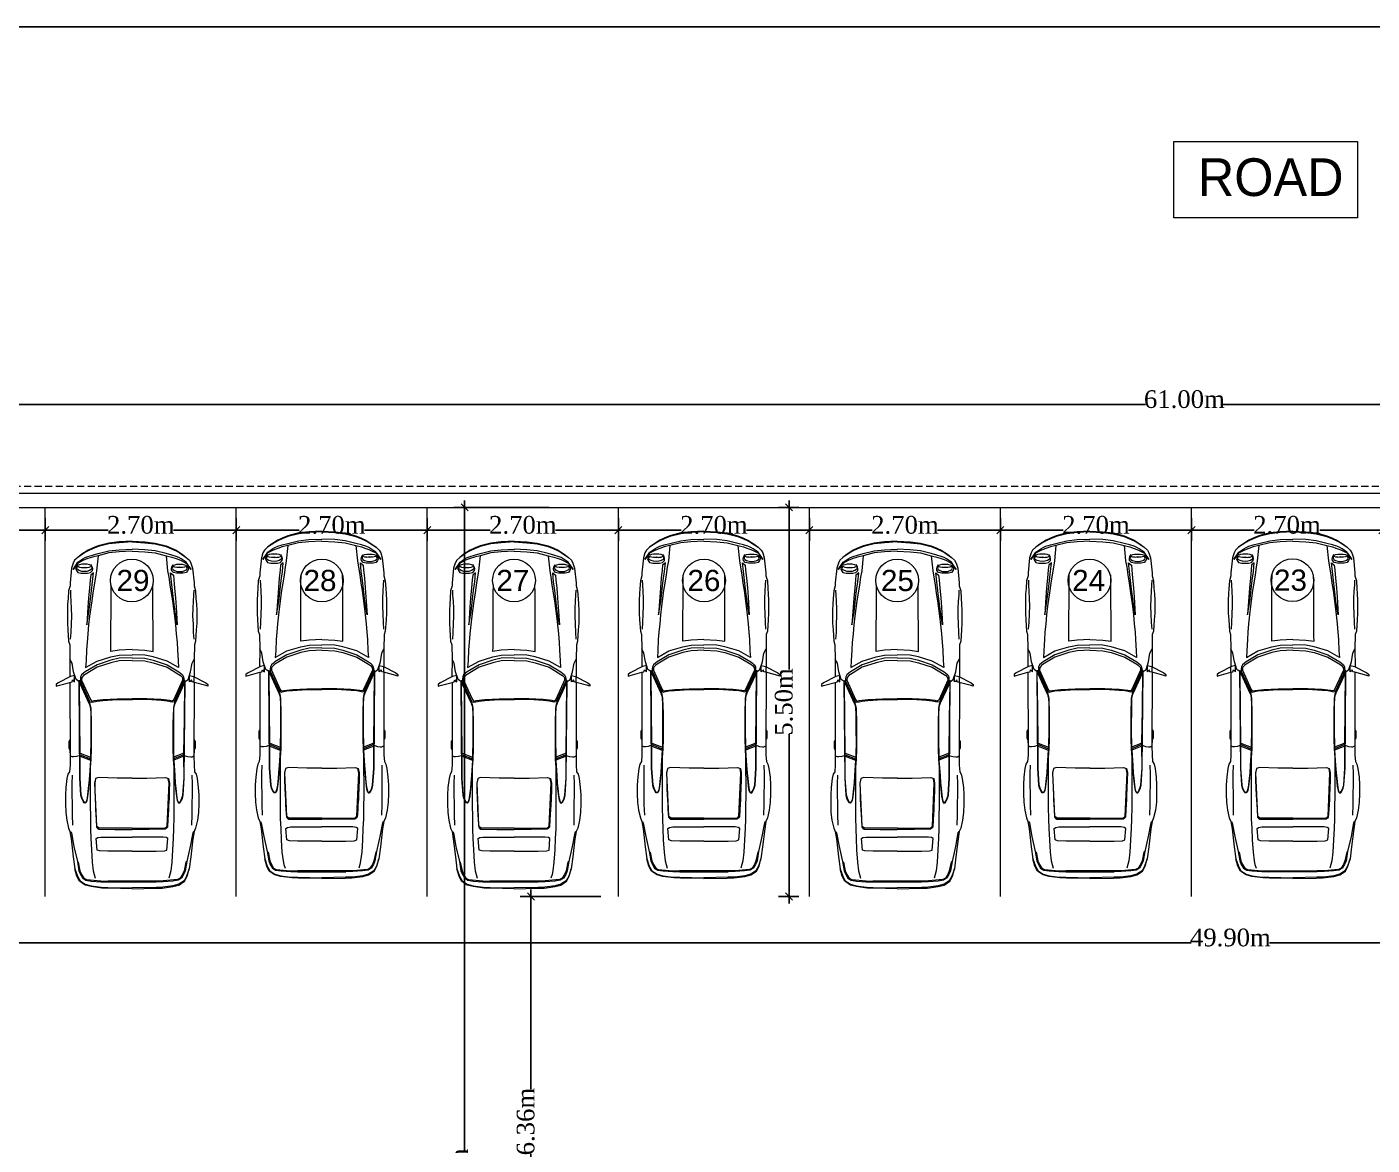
# Model space of a CAD drawing. Header units: millimetres. Extents: x -9083 to 924194, y -232449 to 321637.
# Drawn here: x 615728 to 634740, y 260947 to 276755 of the extents above; entities that cross this region are included whole.
import ezdxf

# ---------------------------------------------------------------- set-up
doc = ezdxf.new("R2010")
doc.units = ezdxf.units.MM
doc.header["$LTSCALE"] = 400
doc.header["$MEASUREMENT"] = 0
doc.header["$PDMODE"] = 3
doc.linetypes.add('( Hidden )', pattern=[0.375, 0.25, -0.125])
doc.linetypes.add('HIDDEN', pattern=[0.375, 0.25, -0.125])
doc.layers.get('0').update_dxf_attribs({"lineweight": 0, "true_color": 0xff1414})
doc.layers.get('Defpoints').update_dxf_attribs({"color": 8, "lineweight": 5})
doc.layers.add('-Wall', color=12, linetype='Continuous')
for name, color, linetype, lineweight in [('A-DOOR', 2, 'Continuous', 9), ('A-TEXT', 7, 'Continuous', 0), ('AR-Parapet', 2, 'Continuous', 18), ('AR-PlotLimit', 30, 'HIDDEN', 0), ('DIM-OUT', 3, 'Continuous', 5), ('P-Furniture', 8, 'Continuous', 5), ('P-visible0', 111, 'Continuous', 18)]:
    doc.layers.add(name, color=color, linetype=linetype, lineweight=lineweight)
doc.styles.add('FIRAS TEXT', font='arial.ttf')
doc.styles.add('ROMAN', font='times.ttf')
doc.styles.get("Standard").update_dxf_attribs({"font": 'GOTHIC.TTF', "height": 220})
doc.dimstyles.new('SITE DIM', dxfattribs={"dimscale": 0, "dimtxt": 250, "dimasz": 100, "dimexe": 150, "dimexo": 150, "dimgap": 0, "dimtad": 0, "dimlfac": 0.001, "dimzin": 0, "dimdsep": 46, "dimtxsty": 'ROMAN', "dimblk": 'OBLIQUE', "dimcen": 150, "dimdle": 100, "dimclrd": 1, "dimclre": 1, "dimclrt": 3, "dimadec": 0, "dimazin": 0, "dimtfac": 100, "dimtix": 1, "dimtofl": 0, "dimtmove": 0, "dimatfit": 0, "dimldrblk": 'OBLIQUE', "dimfxl": 150, "dimtvp": 0.285714, "dimtolj": 1, "dimtzin": 0, "dimarcsym": 0})

# ---------------------------------------------------------------- blocks, each defined once
blk = doc.blocks.new('_Oblique')
at = {"color": 0, "linetype": 'ByBlock', "lineweight": -2}
blk.add_line((-0.5, -0.5), (0.5, 0.5), dxfattribs=at)
blk = doc.blocks.new('*D208')
at = {"layer": 'Defpoints', "color": 0, "transparency": 16777216}
for p in [(662587, 271417), (601587, 270274), (662587, 270274)]:
    blk.add_point(p, dxfattribs=at)
at = {"layer": 'DIM-OUT', "color": 1, "lineweight": -2, "transparency": 16777216}
for p, q in [((601587, 270424), (601587, 271567)), ((662587, 270424), (662587, 271567)), ((601487, 271417), (631537, 271417)), ((662687, 271417), (632637, 271417))]:
    blk.add_line(p, q, dxfattribs=at)
at = {"layer": 'DIM-OUT', "color": 1, "lineweight": -2, "transparency": 16777216, "xscale": 100, "yscale": 100, "zscale": 100, "rotation": 180}
blk.add_blockref('_Oblique', (601587, 271417), dxfattribs=at)
at = {"layer": 'DIM-OUT', "color": 1, "lineweight": -2, "transparency": 16777216, "xscale": 100, "yscale": 100, "zscale": 100}
blk.add_blockref('_Oblique', (662587, 271417), dxfattribs=at)
at = {"layer": 'DIM-OUT', "color": 3, "transparency": 16777216, "insert": (632087, 271490), "char_height": 250, "attachment_point": 5, "style": 'ROMAN'}
blk.add_mtext('\\A1;61.00m', dxfattribs=at)
blk = doc.blocks.new('*D199')
at = {"layer": 'Defpoints', "color": 0, "transparency": 16777216}
for p in [(621914, 269961), (623258, 269961), (623256, 250696)]:
    blk.add_point(p, dxfattribs=at)
at = {"layer": 'DIM-OUT', "color": 1, "lineweight": -2, "transparency": 16777216}
for p, q in [((621914, 270061), (621914, 260865)), ((623108, 269961), (621764, 269961)), ((621914, 250596), (621914, 259792)), ((623106, 250696), (621764, 250696))]:
    blk.add_line(p, q, dxfattribs=at)
at = {"layer": 'DIM-OUT', "color": 1, "lineweight": -2, "transparency": 16777216, "xscale": 100, "yscale": 100, "zscale": 100}
for p, rotation in [((621914, 269961), 90), ((621914, 250696), 270)]:
    blk.add_blockref('_Oblique', p, dxfattribs=dict(at, rotation=rotation))
at = {"layer": 'DIM-OUT', "color": 3, "transparency": 16777216, "insert": (621841, 260328), "char_height": 250, "attachment_point": 5, "rotation": 90, "style": 'ROMAN'}
blk.add_mtext('\\A1;19.26m', dxfattribs=at)
blk = doc.blocks.new('CAR-10P')
at = {"layer": 'P-Furniture', "linetype": 'ByBlock'}
for p, q in [((-1.432, 1.572), (-1.363, 1.709)), ((-1.332, 1.709), (-1.367, 1.579)), ((-1.363, 1.709), (-1.344, 1.732)), ((-1.344, 1.732), (-1.324, 1.732)), ((-1.324, 1.732), (-1.332, 1.709)), ((-2.807, 1.413), (-2.753, 1.493)), ((-2.787, 1.447), (-2.753, 1.493)), ((-2.753, 1.493), (-2.721, 1.527)), ((-2.721, 1.527), (-2.69, 1.544)), ((-2.718, 1.436), (-2.687, 1.495)), ((-2.618, 1.545), (-2.699, 1.49)), ((-2.69, 1.544), (-2.635, 1.561)), ((-2.687, 1.495), (-2.618, 1.545)), ((-2.673, 1.504), (-2.65, 1.51)), ((-2.666, 1.489), (-2.658, 1.495)), ((-2.632, 1.503), (-2.658, 1.495)), ((-2.658, 1.495), (-2.652, 1.489)), ((-2.65, 1.51), (-2.627, 1.515)), ((-2.635, 1.561), (-2.47, 1.578)), ((-2.617, 1.497), (-2.632, 1.503)), ((-2.627, 1.515), (-2.608, 1.508)), ((-2.606, 1.477), (-2.617, 1.497)), ((-2.608, 1.508), (-2.585, 1.493)), ((-2.585, 1.493), (-2.579, 1.458)), ((-2.47, 1.578), (-2.436, 1.578)), ((-2.436, 1.578), (-2.382, 1.595)), ((-2.39, 1.574), (-2.333, 1.572)), ((-2.382, 1.595), (-2.296, 1.6)), ((-2.333, 1.572), (-2.268, 1.568)), ((-2.296, 1.6), (-2.236, 1.605)), ((-2.268, 1.568), (-2.185, 1.564)), ((-2.236, 1.605), (-2.168, 1.607)), ((-2.185, 1.564), (-2.102, 1.563)), ((-2.168, 1.607), (-2.102, 1.607)), ((-2.102, 1.607), (-2.022, 1.607)), ((-2.102, 1.563), (-2.015, 1.567)), ((-2.022, 1.607), (-1.948, 1.603)), ((-2.015, 1.567), (-1.92, 1.57)), ((-1.948, 1.603), (-1.823, 1.595)), ((-1.92, 1.57), (-1.845, 1.575)), ((-1.823, 1.595), (-1.785, 1.582)), ((-1.785, 1.582), (-1.626, 1.579)), ((-1.626, 1.579), (-1.428, 1.58)), ((-1.58, 1.555), (-1.626, 1.579)), ((-1.483, 1.54), (-1.58, 1.555)), ((-1.398, 1.511), (-1.483, 1.54)), ((-1.443, 1.527), (-1.432, 1.572)), ((-1.372, 1.527), (-1.443, 1.527)), ((-1.375, 1.48), (-1.398, 1.511)), ((-1.373, 1.555), (-1.395, 1.549)), ((-1.395, 1.549), (-1.378, 1.536)), ((-1.378, 1.536), (-1.372, 1.527)), ((-1.367, 1.579), (-1.373, 1.555)), ((-1.367, 1.579), (-0.551, 1.578)), ((-0.733, 1.579), (-0.728, 1.579)), ((-0.728, 1.579), (-0.713, 1.59)), ((-0.713, 1.59), (-0.639, 1.59)), ((-0.639, 1.59), (-0.616, 1.579)), ((-0.616, 1.579), (-0.585, 1.579)), ((-0.554, 1.478), (-0.545, 1.507)), ((-0.551, 1.578), (-0.45, 1.578)), ((-0.542, 1.556), (-0.551, 1.578)), ((-0.545, 1.507), (-0.542, 1.539)), ((-0.542, 1.539), (-0.542, 1.556)), ((-0.45, 1.578), (-0.377, 1.584)), ((-0.377, 1.584), (-0.348, 1.601)), ((-0.348, 1.601), (-0.302, 1.612)), ((-0.338, 1.555), (-0.243, 1.558)), ((-0.302, 1.612), (-0.203, 1.624)), ((-0.243, 1.558), (-0.127, 1.558)), ((-0.203, 1.624), (-0.12, 1.629)), ((-0.127, 1.558), (-0.015, 1.555)), ((-0.12, 1.629), (-0.02, 1.629)), ((-0.02, 1.629), (0.074, 1.626)), ((-0.015, 1.555), (0.1, 1.555)), ((0.074, 1.626), (0.16, 1.615)), ((0.1, 1.555), (0.216, 1.551)), ((0.16, 1.615), (0.248, 1.595)), ((0.248, 1.595), (0.288, 1.579)), ((0.288, 1.579), (0.368, 1.565)), ((0.288, 1.571), (0.302, 1.563)), ((0.302, 1.563), (0.452, 1.535)), ((0.368, 1.565), (0.567, 1.542)), ((0.452, 1.535), (0.619, 1.497)), ((0.567, 1.542), (0.701, 1.524)), ((0.619, 1.497), (0.722, 1.48)), ((0.619, 1.497), (0.627, 1.487)), ((0.701, 1.524), (0.781, 1.496)), ((0.783, 1.501), (0.701, 1.524)), ((0.781, 1.496), (0.835, 1.467)), ((0.838, 1.473), (0.783, 1.501)), ((-2.855, 1.33), (-2.834, 1.378)), ((-2.847, 1.33), (-2.825, 1.378)), ((-2.834, 1.378), (-2.787, 1.447)), ((-2.825, 1.378), (-2.807, 1.413)), ((-2.764, 1.379), (-2.779, 1.33)), ((-2.75, 1.41), (-2.764, 1.379)), ((-2.757, 1.33), (-2.741, 1.379)), ((-2.736, 1.436), (-2.75, 1.41)), ((-2.741, 1.379), (-2.73, 1.41)), ((-2.699, 1.49), (-2.736, 1.436)), ((-2.73, 1.41), (-2.718, 1.436)), ((-2.677, 1.418), (-2.676, 1.448)), ((-2.676, 1.389), (-2.677, 1.418)), ((-2.676, 1.448), (-2.672, 1.473)), ((-2.672, 1.364), (-2.676, 1.389)), ((-2.65, 1.333), (-2.673, 1.347)), ((-2.672, 1.473), (-2.666, 1.489)), ((-2.666, 1.348), (-2.672, 1.364)), ((-2.658, 1.343), (-2.666, 1.348)), ((-2.651, 1.349), (-2.658, 1.343)), ((-2.658, 1.343), (-2.64, 1.338)), ((-2.652, 1.489), (-2.646, 1.473)), ((-2.645, 1.366), (-2.651, 1.349)), ((-2.646, 1.473), (-2.642, 1.45)), ((-2.642, 1.448), (-2.646, 1.418)), ((-2.646, 1.418), (-2.641, 1.389)), ((-2.642, 1.389), (-2.645, 1.366)), ((-2.642, 1.45), (-2.64, 1.418)), ((-2.64, 1.418), (-2.642, 1.389)), ((-2.632, 1.337), (-2.617, 1.344)), ((-2.617, 1.344), (-2.606, 1.363)), ((-2.585, 1.35), (-2.608, 1.329)), ((-2.598, 1.448), (-2.606, 1.477)), ((-2.606, 1.363), (-2.598, 1.391)), ((-2.595, 1.42), (-2.598, 1.448)), ((-2.598, 1.391), (-2.595, 1.42)), ((-2.579, 1.384), (-2.585, 1.35)), ((-2.58, 1.318), (-2.555, 1.349)), ((-2.579, 1.458), (-2.578, 1.43)), ((-2.578, 1.413), (-2.579, 1.384)), ((-2.578, 1.43), (-2.578, 1.413)), ((-2.555, 1.349), (-2.504, 1.354)), ((-2.504, 1.354), (-2.411, 1.363)), ((-2.411, 1.363), (-2.305, 1.373)), ((-2.29, 1.352), (-2.385, 1.341)), ((-2.305, 1.373), (-2.2, 1.38)), ((-2.151, 1.368), (-2.29, 1.352)), ((-2.273, 1.338), (-2.102, 1.361)), ((-2.2, 1.38), (-2.005, 1.393)), ((-2.005, 1.393), (-2.151, 1.368)), ((-2.102, 1.361), (-2.005, 1.372)), ((-2.005, 1.372), (-1.905, 1.381)), ((-1.905, 1.381), (-1.811, 1.39)), ((-1.811, 1.39), (-1.729, 1.396)), ((-1.729, 1.396), (-1.605, 1.401)), ((-1.605, 1.401), (-1.533, 1.407)), ((-1.533, 1.407), (-1.604, 1.279)), ((-1.562, 1.279), (-1.483, 1.41)), ((-1.534, 1.279), (-1.456, 1.41)), ((-1.483, 1.41), (-1.47, 1.428)), ((-1.47, 1.428), (-1.449, 1.45)), ((-1.456, 1.41), (-1.443, 1.428)), ((-1.449, 1.45), (-1.428, 1.461)), ((-1.443, 1.428), (-1.42, 1.448)), ((-1.428, 1.461), (-1.405, 1.463)), ((-1.42, 1.448), (-1.391, 1.45)), ((-1.405, 1.463), (-1.381, 1.463)), ((-1.375, 1.478), (-1.391, 1.472)), ((-1.391, 1.472), (-1.369, 1.465)), ((-1.391, 1.45), (-1.177, 1.353)), ((-1.381, 1.463), (-1.166, 1.365)), ((-0.305, 1.47), (-1.375, 1.478)), ((-1.362, 1.475), (-1.371, 1.472)), ((-1.371, 1.472), (-1.348, 1.465)), ((-1.369, 1.465), (-1.156, 1.368)), ((-0.958, 1.471), (-1.362, 1.475)), ((-1.348, 1.465), (-1.136, 1.368)), ((-1.177, 1.353), (-1.165, 1.345)), ((-1.166, 1.365), (-1.153, 1.358)), ((-1.165, 1.345), (-1.16, 1.335)), ((-1.156, 1.368), (-1.142, 1.363)), ((-1.153, 1.358), (-1.147, 1.342)), ((-1.142, 1.363), (-1.126, 1.357)), ((-1.136, 1.368), (-1.121, 1.363)), ((-1.126, 1.357), (-1.077, 1.348)), ((-1.121, 1.363), (-1.106, 1.357)), ((-1.106, 1.357), (-1.085, 1.352)), ((-1.085, 1.352), (-1.011, 1.349)), ((-1.077, 1.348), (-0.913, 1.344)), ((-1.011, 1.349), (-0.913, 1.349)), ((-0.582, 1.467), (-0.958, 1.471)), ((-0.913, 1.349), (-0.809, 1.349)), ((-0.913, 1.344), (-0.733, 1.344)), ((-0.809, 1.349), (-0.733, 1.348)), ((-0.733, 1.348), (-0.536, 1.351)), ((-0.733, 1.344), (-0.626, 1.344)), ((-0.626, 1.344), (-0.517, 1.347)), ((-0.554, 1.467), (-0.582, 1.467)), ((-0.582, 1.467), (-0.536, 1.351)), ((-0.565, 1.467), (-0.519, 1.352)), ((-0.554, 1.467), (-0.554, 1.478)), ((-0.305, 1.467), (-0.554, 1.467)), ((-0.548, 1.467), (-0.503, 1.353)), ((-0.536, 1.351), (-0.502, 1.353)), ((-0.517, 1.347), (-0.422, 1.354)), ((-0.502, 1.353), (-0.334, 1.364)), ((-0.422, 1.354), (-0.334, 1.359)), ((-0.422, 1.354), (-0.014, 1.354)), ((-0.334, 1.364), (-0.251, 1.37)), ((-0.334, 1.359), (-0.252, 1.368)), ((-0.117, 1.457), (-0.305, 1.47)), ((-0.117, 1.454), (-0.305, 1.467)), ((-0.252, 1.368), (-0.188, 1.373)), ((-0.251, 1.37), (-0.195, 1.376)), ((-0.195, 1.376), (-0.116, 1.384)), ((-0.188, 1.373), (-0.106, 1.383)), ((-0.081, 1.449), (-0.117, 1.457)), ((-0.082, 1.444), (-0.117, 1.454)), ((-0.116, 1.384), (-0.065, 1.392)), ((-0.106, 1.383), (-0.057, 1.391)), ((-0.046, 1.426), (-0.082, 1.444)), ((-0.042, 1.429), (-0.081, 1.449)), ((-0.065, 1.392), (-0.041, 1.401)), ((-0.057, 1.391), (-0.037, 1.401)), ((-0.035, 1.418), (-0.046, 1.426)), ((-0.03, 1.421), (-0.042, 1.429)), ((-0.041, 1.401), (-0.035, 1.408)), ((-0.037, 1.401), (-0.029, 1.409)), ((-0.035, 1.408), (-0.035, 1.418)), ((-0.029, 1.409), (-0.03, 1.421)), ((-0.014, 1.354), (0.131, 1.353)), ((0.131, 1.353), (0.256, 1.351)), ((0.256, 1.351), (0.363, 1.347)), ((0.363, 1.347), (0.491, 1.341)), ((0.627, 1.487), (0.722, 1.468)), ((0.722, 1.48), (0.764, 1.462)), ((0.722, 1.468), (0.764, 1.45)), ((0.764, 1.462), (0.804, 1.438)), ((0.764, 1.45), (0.804, 1.425)), ((0.804, 1.438), (0.825, 1.403)), ((0.804, 1.425), (0.818, 1.396)), ((0.818, 1.396), (0.835, 1.237)), ((0.825, 1.403), (0.836, 1.342)), ((0.835, 1.467), (0.871, 1.41)), ((0.836, 1.342), (0.843, 1.236)), ((0.88, 1.41), (0.838, 1.473)), ((0.871, 1.41), (0.889, 1.345)), ((0.898, 1.345), (0.88, 1.41)), ((0.889, 1.345), (0.903, 1.233)), ((0.913, 1.224), (0.898, 1.345)), ((-2.912, 1.147), (-2.882, 1.267)), ((-2.904, 1.147), (-2.874, 1.267)), ((-2.882, 1.267), (-2.855, 1.33)), ((-2.874, 1.267), (-2.847, 1.33)), ((-2.795, 1.268), (-2.825, 1.148)), ((-2.802, 1.148), (-2.772, 1.268)), ((-2.779, 1.33), (-2.795, 1.268)), ((-2.772, 1.268), (-2.757, 1.33)), ((-2.772, 1.268), (-2.602, 1.285)), ((-2.627, 1.327), (-2.65, 1.333)), ((-2.64, 1.338), (-2.632, 1.337)), ((-2.608, 1.329), (-2.627, 1.327)), ((-2.602, 1.285), (-2.532, 1.297)), ((-2.483, 1.328), (-2.58, 1.318)), ((-2.532, 1.297), (-2.447, 1.31)), ((-2.385, 1.341), (-2.483, 1.328)), ((-2.447, 1.31), (-2.355, 1.324)), ((-2.355, 1.324), (-2.273, 1.338)), ((-1.604, 1.279), (-1.65, 1.125)), ((-1.614, 1.125), (-1.562, 1.279)), ((-1.585, 1.125), (-1.534, 1.279)), ((-1.176, 1.214), (-1.183, 1.056)), ((-1.166, 1.312), (-1.176, 1.214)), ((-1.167, 1.216), (-1.176, 1.056)), ((-1.16, 1.279), (-1.167, 1.216)), ((-1.16, 1.335), (-1.166, 1.312)), ((-1.153, 1.315), (-1.16, 1.279)), ((-1.147, 1.342), (-1.153, 1.315)), ((-0.311, 1.262), (-0.302, 1.294)), ((-0.306, 1.056), (-0.311, 1.262)), ((-0.302, 1.294), (-0.251, 1.305)), ((-0.248, 1.302), (-0.299, 1.291)), ((-0.251, 1.305), (-0.17, 1.303)), ((0.228, 1.28), (-0.248, 1.302)), ((-0.17, 1.303), (-0.081, 1.301)), ((-0.081, 1.301), (-0.002, 1.297)), ((-0.002, 1.297), (0.043, 1.295)), ((0.043, 1.295), (0.102, 1.292)), ((0.102, 1.292), (0.154, 1.289)), ((0.154, 1.289), (0.238, 1.283)), ((0.24, 1.27), (0.228, 1.28)), ((0.238, 1.283), (0.25, 1.273)), ((0.249, 1.255), (0.24, 1.27)), ((0.251, 1.079), (0.249, 1.255)), ((0.25, 1.273), (0.26, 1.258)), ((0.26, 1.258), (0.263, 1.082)), ((0.354, 1.271), (0.348, 1.236)), ((0.348, 1.236), (0.348, 1.082)), ((0.363, 1.289), (0.354, 1.271)), ((0.492, 1.278), (0.363, 1.289)), ((0.491, 1.341), (0.627, 1.333)), ((0.502, 1.25), (0.492, 1.278)), ((0.506, 1.159), (0.502, 1.25)), ((0.627, 1.333), (0.722, 1.321)), ((0.722, 1.321), (0.764, 1.311)), ((0.764, 1.311), (0.804, 1.299)), ((0.835, 1.237), (0.836, 1.16)), ((0.843, 1.236), (0.846, 1.159)), ((0.903, 1.233), (0.906, 1.158)), ((0.916, 1.15), (0.913, 1.224)), ((-2.925, 1.033), (-2.912, 1.147)), ((-2.916, 1.033), (-2.904, 1.147)), ((-2.825, 1.148), (-2.838, 1.034)), ((-2.815, 1.034), (-2.802, 1.148)), ((-2.355, 1.122), (-2.447, 1.121)), ((-1.763, 1.124), (-2.355, 1.122)), ((-1.711, 1.125), (-1.763, 1.124)), ((-1.725, 1.033), (-1.711, 1.125)), ((-1.65, 1.125), (-1.667, 1.033)), ((-1.634, 1.033), (-1.614, 1.125)), ((-1.605, 1.033), (-1.585, 1.125)), ((-1.183, 1.056), (-1.184, 0.891)), ((-1.176, 1.056), (-1.175, 0.891)), ((-0.305, 0.89), (-0.306, 1.056)), ((0.251, 0.89), (0.251, 1.079)), ((0.263, 1.082), (0.263, 0.891)), ((0.348, 1.082), (0.348, 0.891)), ((0.506, 0.891), (0.506, 1.159)), ((0.836, 0.622), (0.836, 1.16)), ((0.846, 1.159), (0.846, 0.623)), ((0.906, 1.158), (0.91, 0.891)), ((0.921, 0.891), (0.916, 1.15)), ((-2.932, 0.891), (-2.925, 1.033)), ((-2.924, 0.891), (-2.916, 1.033)), ((-2.838, 1.034), (-2.845, 0.891)), ((-2.822, 0.891), (-2.815, 1.034)), ((-1.731, 0.891), (-1.725, 1.033)), ((-1.667, 1.033), (-1.673, 0.891)), ((-1.639, 0.891), (-1.634, 1.033)), ((-1.611, 0.891), (-1.605, 1.033)), ((-2.932, 0.891), (-2.925, 0.748)), ((-2.932, 0.891), (-2.932, 0.891)), ((-2.925, 0.748), (-2.912, 0.634)), ((-2.924, 0.891), (-2.916, 0.748)), ((-2.916, 0.748), (-2.904, 0.634)), ((-2.838, 0.748), (-2.845, 0.891)), ((-2.825, 0.634), (-2.838, 0.748)), ((-2.822, 0.891), (-2.815, 0.748)), ((-2.815, 0.748), (-2.802, 0.634)), ((-1.731, 0.891), (-1.725, 0.748)), ((-1.725, 0.748), (-1.711, 0.657)), ((-1.667, 0.748), (-1.673, 0.891)), ((-1.65, 0.657), (-1.667, 0.748)), ((-1.639, 0.891), (-1.634, 0.748)), ((-1.634, 0.748), (-1.614, 0.657)), ((-1.611, 0.891), (-1.605, 0.748)), ((-1.605, 0.748), (-1.585, 0.657)), ((-1.183, 0.726), (-1.184, 0.891)), ((-1.176, 0.726), (-1.175, 0.891)), ((-0.305, 0.891), (-0.306, 0.725)), ((0.251, 0.891), (0.251, 0.703)), ((0.263, 0.7), (0.263, 0.891)), ((0.348, 0.7), (0.348, 0.891)), ((0.506, 0.891), (0.506, 0.623)), ((0.906, 0.623), (0.91, 0.891)), ((0.921, 0.89), (0.916, 0.632)), ((-2.912, 0.634), (-2.882, 0.514)), ((-2.904, 0.634), (-2.874, 0.514)), ((-2.795, 0.514), (-2.825, 0.634)), ((-2.802, 0.634), (-2.772, 0.514)), ((-2.355, 0.659), (-2.447, 0.66)), ((-1.763, 0.657), (-2.355, 0.659)), ((-1.711, 0.657), (-1.763, 0.657)), ((-1.604, 0.503), (-1.65, 0.657)), ((-1.614, 0.657), (-1.562, 0.503)), ((-1.585, 0.657), (-1.534, 0.503)), ((-1.176, 0.568), (-1.183, 0.726)), ((-1.167, 0.566), (-1.176, 0.726)), ((-0.306, 0.725), (-0.311, 0.52)), ((0.251, 0.703), (0.249, 0.527)), ((0.26, 0.524), (0.263, 0.7)), ((0.348, 0.546), (0.348, 0.7)), ((0.506, 0.623), (0.502, 0.532)), ((0.835, 0.545), (0.836, 0.622)), ((0.843, 0.546), (0.846, 0.623)), ((0.903, 0.549), (0.906, 0.623)), ((0.916, 0.632), (0.913, 0.558)), ((-2.882, 0.514), (-2.855, 0.452)), ((-2.874, 0.514), (-2.847, 0.452)), ((-2.855, 0.452), (-2.834, 0.403)), ((-2.847, 0.452), (-2.825, 0.403)), ((-2.779, 0.451), (-2.795, 0.514)), ((-2.764, 0.403), (-2.779, 0.451)), ((-2.772, 0.514), (-2.602, 0.496)), ((-2.772, 0.514), (-2.757, 0.451)), ((-2.757, 0.451), (-2.741, 0.403)), ((-2.65, 0.449), (-2.673, 0.435)), ((-2.627, 0.454), (-2.65, 0.449)), ((-2.608, 0.452), (-2.627, 0.454)), ((-2.585, 0.432), (-2.608, 0.452)), ((-2.602, 0.496), (-2.532, 0.484)), ((-2.58, 0.463), (-2.555, 0.432)), ((-2.483, 0.453), (-2.58, 0.463)), ((-2.532, 0.484), (-2.447, 0.471)), ((-2.385, 0.441), (-2.483, 0.453)), ((-2.447, 0.471), (-2.355, 0.458)), ((-2.355, 0.458), (-2.273, 0.444)), ((-1.533, 0.375), (-1.604, 0.503)), ((-1.562, 0.503), (-1.483, 0.372)), ((-1.534, 0.503), (-1.456, 0.372)), ((-1.166, 0.47), (-1.176, 0.568)), ((-1.16, 0.503), (-1.167, 0.566)), ((-1.16, 0.447), (-1.166, 0.47)), ((-1.153, 0.467), (-1.16, 0.503)), ((-1.147, 0.44), (-1.153, 0.467)), ((-0.311, 0.52), (-0.302, 0.487)), ((-0.302, 0.487), (-0.251, 0.477)), ((-0.248, 0.48), (-0.299, 0.49)), ((-0.251, 0.477), (-0.17, 0.478)), ((0.228, 0.502), (-0.248, 0.48)), ((-0.17, 0.478), (-0.081, 0.481)), ((-0.081, 0.481), (-0.002, 0.485)), ((-0.002, 0.485), (0.043, 0.486)), ((0.043, 0.486), (0.102, 0.49)), ((0.102, 0.49), (0.154, 0.493)), ((0.154, 0.493), (0.238, 0.498)), ((0.24, 0.511), (0.228, 0.502)), ((0.238, 0.498), (0.25, 0.509)), ((0.249, 0.527), (0.24, 0.511)), ((0.25, 0.509), (0.26, 0.524)), ((0.354, 0.511), (0.348, 0.546)), ((0.363, 0.493), (0.354, 0.511)), ((0.492, 0.504), (0.363, 0.493)), ((0.491, 0.441), (0.627, 0.449)), ((0.502, 0.532), (0.492, 0.504)), ((0.627, 0.449), (0.722, 0.461)), ((0.722, 0.461), (0.764, 0.47)), ((0.764, 0.47), (0.804, 0.482)), ((0.818, 0.386), (0.835, 0.545)), ((0.836, 0.439), (0.843, 0.546)), ((0.889, 0.437), (0.903, 0.549)), ((0.913, 0.558), (0.898, 0.437)), ((-2.834, 0.403), (-2.787, 0.335)), ((-2.825, 0.403), (-2.807, 0.369)), ((-2.807, 0.369), (-2.753, 0.289)), ((-2.787, 0.335), (-2.753, 0.289)), ((-2.75, 0.371), (-2.764, 0.403)), ((-2.736, 0.346), (-2.75, 0.371)), ((-2.741, 0.403), (-2.73, 0.371)), ((-2.699, 0.291), (-2.736, 0.346)), ((-2.73, 0.371), (-2.718, 0.346)), ((-2.718, 0.346), (-2.687, 0.286)), ((-2.676, 0.393), (-2.677, 0.363)), ((-2.677, 0.363), (-2.676, 0.334)), ((-2.672, 0.418), (-2.676, 0.393)), ((-2.676, 0.334), (-2.672, 0.309)), ((-2.666, 0.433), (-2.672, 0.418)), ((-2.672, 0.309), (-2.666, 0.292)), ((-2.658, 0.439), (-2.666, 0.433)), ((-2.658, 0.439), (-2.64, 0.443)), ((-2.651, 0.433), (-2.658, 0.439)), ((-2.652, 0.292), (-2.646, 0.309)), ((-2.645, 0.416), (-2.651, 0.433)), ((-2.646, 0.363), (-2.641, 0.392)), ((-2.642, 0.334), (-2.646, 0.363)), ((-2.646, 0.309), (-2.642, 0.331)), ((-2.642, 0.393), (-2.645, 0.416)), ((-2.64, 0.363), (-2.642, 0.393)), ((-2.642, 0.331), (-2.64, 0.363)), ((-2.64, 0.443), (-2.632, 0.445)), ((-2.632, 0.445), (-2.617, 0.437)), ((-2.617, 0.437), (-2.606, 0.419)), ((-2.606, 0.305), (-2.617, 0.285)), ((-2.606, 0.419), (-2.598, 0.39)), ((-2.598, 0.333), (-2.606, 0.305)), ((-2.598, 0.39), (-2.595, 0.362)), ((-2.595, 0.362), (-2.598, 0.333)), ((-2.579, 0.398), (-2.585, 0.432)), ((-2.585, 0.289), (-2.579, 0.323)), ((-2.578, 0.369), (-2.579, 0.398)), ((-2.579, 0.323), (-2.578, 0.352)), ((-2.578, 0.352), (-2.578, 0.369)), ((-2.555, 0.432), (-2.504, 0.428)), ((-2.504, 0.428), (-2.411, 0.419)), ((-2.411, 0.419), (-2.305, 0.409)), ((-2.29, 0.43), (-2.385, 0.441)), ((-2.305, 0.409), (-2.2, 0.402)), ((-2.151, 0.413), (-2.29, 0.43)), ((-2.273, 0.444), (-2.102, 0.421)), ((-2.2, 0.402), (-2.005, 0.389)), ((-2.005, 0.389), (-2.151, 0.413)), ((-2.102, 0.421), (-2.005, 0.41)), ((-2.005, 0.41), (-1.905, 0.4)), ((-1.905, 0.4), (-1.811, 0.392)), ((-1.811, 0.392), (-1.729, 0.386)), ((-1.729, 0.386), (-1.605, 0.381)), ((-1.605, 0.381), (-1.533, 0.375)), ((-1.483, 0.372), (-1.47, 0.353)), ((-1.47, 0.353), (-1.449, 0.332)), ((-1.456, 0.372), (-1.443, 0.353)), ((-1.449, 0.332), (-1.428, 0.32)), ((-1.443, 0.353), (-1.42, 0.333)), ((-1.428, 0.32), (-1.405, 0.318)), ((-1.42, 0.333), (-1.391, 0.331)), ((-1.405, 0.318), (-1.381, 0.319)), ((-1.375, 0.301), (-1.398, 0.27)), ((-1.391, 0.331), (-1.177, 0.428)), ((-1.391, 0.309), (-1.369, 0.317)), ((-1.375, 0.303), (-1.391, 0.309)), ((-1.381, 0.319), (-1.166, 0.417)), ((-0.305, 0.312), (-1.375, 0.303)), ((-1.371, 0.309), (-1.348, 0.317)), ((-1.362, 0.306), (-1.371, 0.309)), ((-1.369, 0.317), (-1.156, 0.414)), ((-0.958, 0.31), (-1.362, 0.306)), ((-1.348, 0.317), (-1.136, 0.414)), ((-1.177, 0.428), (-1.165, 0.436)), ((-1.166, 0.417), (-1.153, 0.423)), ((-1.165, 0.436), (-1.16, 0.447)), ((-1.156, 0.414), (-1.142, 0.419)), ((-1.153, 0.423), (-1.147, 0.44)), ((-1.142, 0.419), (-1.126, 0.425)), ((-1.136, 0.414), (-1.121, 0.419)), ((-1.126, 0.425), (-1.077, 0.433)), ((-1.121, 0.419), (-1.106, 0.425)), ((-1.106, 0.425), (-1.085, 0.43)), ((-1.085, 0.43), (-1.011, 0.432)), ((-1.077, 0.433), (-0.913, 0.437)), ((-1.011, 0.432), (-0.913, 0.432)), ((-0.582, 0.315), (-0.958, 0.31)), ((-0.913, 0.437), (-0.733, 0.437)), ((-0.913, 0.432), (-0.809, 0.433)), ((-0.809, 0.433), (-0.733, 0.433)), ((-0.733, 0.437), (-0.626, 0.437)), ((-0.733, 0.433), (-0.536, 0.43)), ((-0.626, 0.437), (-0.517, 0.434)), ((-0.582, 0.315), (-0.536, 0.43)), ((-0.554, 0.315), (-0.582, 0.315)), ((-0.565, 0.315), (-0.519, 0.43)), ((-0.305, 0.314), (-0.554, 0.315)), ((-0.554, 0.315), (-0.554, 0.303)), ((-0.554, 0.303), (-0.545, 0.275)), ((-0.548, 0.315), (-0.503, 0.429)), ((-0.536, 0.43), (-0.502, 0.429)), ((-0.517, 0.434), (-0.422, 0.428)), ((-0.502, 0.429), (-0.334, 0.417)), ((-0.422, 0.428), (-0.014, 0.427)), ((-0.422, 0.428), (-0.334, 0.422)), ((-0.334, 0.422), (-0.252, 0.414)), ((-0.334, 0.417), (-0.251, 0.412)), ((-0.117, 0.328), (-0.305, 0.314)), ((-0.117, 0.324), (-0.305, 0.312)), ((-0.252, 0.414), (-0.188, 0.408)), ((-0.251, 0.412), (-0.195, 0.405)), ((-0.195, 0.405), (-0.116, 0.398)), ((-0.188, 0.408), (-0.106, 0.399)), ((-0.082, 0.337), (-0.117, 0.328)), ((-0.081, 0.333), (-0.117, 0.324)), ((-0.116, 0.398), (-0.065, 0.389)), ((-0.106, 0.399), (-0.057, 0.391)), ((-0.046, 0.355), (-0.082, 0.337)), ((-0.042, 0.352), (-0.081, 0.333)), ((-0.065, 0.389), (-0.041, 0.381)), ((-0.057, 0.391), (-0.037, 0.381)), ((-0.035, 0.364), (-0.046, 0.355)), ((-0.03, 0.361), (-0.042, 0.352)), ((-0.041, 0.381), (-0.035, 0.373)), ((-0.037, 0.381), (-0.029, 0.373)), ((-0.035, 0.373), (-0.035, 0.364)), ((-0.029, 0.373), (-0.03, 0.361)), ((-0.014, 0.427), (0.131, 0.429)), ((0.131, 0.429), (0.256, 0.43)), ((0.256, 0.43), (0.363, 0.435)), ((0.363, 0.435), (0.491, 0.441)), ((0.619, 0.284), (0.722, 0.302)), ((0.627, 0.294), (0.722, 0.314)), ((0.722, 0.314), (0.764, 0.331)), ((0.722, 0.302), (0.764, 0.319)), ((0.764, 0.331), (0.804, 0.357)), ((0.764, 0.319), (0.804, 0.344)), ((0.781, 0.286), (0.835, 0.314)), ((0.838, 0.309), (0.783, 0.28)), ((0.804, 0.357), (0.818, 0.386)), ((0.804, 0.344), (0.825, 0.379)), ((0.825, 0.379), (0.836, 0.439)), ((0.835, 0.314), (0.871, 0.372)), ((0.88, 0.372), (0.838, 0.309)), ((0.871, 0.372), (0.889, 0.437)), ((0.898, 0.437), (0.88, 0.372)), ((-2.753, 0.289), (-2.721, 0.255)), ((-2.721, 0.255), (-2.69, 0.238)), ((-2.618, 0.237), (-2.699, 0.291)), ((-2.69, 0.238), (-2.635, 0.221)), ((-2.687, 0.286), (-2.618, 0.237)), ((-2.673, 0.278), (-2.65, 0.272)), ((-2.666, 0.292), (-2.658, 0.286)), ((-2.658, 0.286), (-2.652, 0.292)), ((-2.632, 0.278), (-2.658, 0.286)), ((-2.65, 0.272), (-2.627, 0.266)), ((-2.635, 0.221), (-2.47, 0.203)), ((-2.617, 0.285), (-2.632, 0.278)), ((-2.627, 0.266), (-2.608, 0.273)), ((-2.608, 0.273), (-2.585, 0.289)), ((-2.47, 0.203), (-2.436, 0.203)), ((-2.436, 0.203), (-2.382, 0.187)), ((-2.39, 0.207), (-2.333, 0.21)), ((-2.382, 0.187), (-2.296, 0.182)), ((-2.333, 0.21), (-2.268, 0.214)), ((-2.296, 0.182), (-2.236, 0.177)), ((-2.268, 0.214), (-2.185, 0.218)), ((-2.236, 0.177), (-2.168, 0.174)), ((-2.185, 0.218), (-2.102, 0.219)), ((-2.168, 0.174), (-2.102, 0.174)), ((-2.102, 0.219), (-2.015, 0.215)), ((-2.102, 0.174), (-2.022, 0.174)), ((-2.022, 0.174), (-1.948, 0.179)), ((-2.015, 0.215), (-1.92, 0.212)), ((-1.948, 0.179), (-1.823, 0.187)), ((-1.92, 0.212), (-1.845, 0.207)), ((-1.823, 0.187), (-1.785, 0.2)), ((-1.785, 0.2), (-1.626, 0.202)), ((-1.58, 0.226), (-1.626, 0.202)), ((-1.626, 0.202), (-1.428, 0.202)), ((-1.483, 0.242), (-1.58, 0.226)), ((-1.398, 0.27), (-1.483, 0.242)), ((-1.443, 0.255), (-1.432, 0.209)), ((-1.372, 0.255), (-1.443, 0.255)), ((-1.432, 0.209), (-1.363, 0.072)), ((-1.367, 0.202), (-1.428, 0.202)), ((-1.395, 0.232), (-1.378, 0.246)), ((-1.373, 0.226), (-1.395, 0.232)), ((-1.378, 0.246), (-1.372, 0.255)), ((-1.367, 0.203), (-1.373, 0.226)), ((-1.367, 0.202), (-0.551, 0.204)), ((-1.332, 0.072), (-1.367, 0.203)), ((-0.733, 0.203), (-0.728, 0.203)), ((-0.728, 0.203), (-0.713, 0.192)), ((-0.713, 0.192), (-0.639, 0.192)), ((-0.639, 0.192), (-0.616, 0.203)), ((-0.616, 0.203), (-0.585, 0.203)), ((-0.542, 0.225), (-0.551, 0.204)), ((-0.551, 0.204), (-0.45, 0.203)), ((-0.545, 0.275), (-0.542, 0.243)), ((-0.542, 0.243), (-0.542, 0.225)), ((-0.45, 0.203), (-0.377, 0.198)), ((-0.377, 0.198), (-0.348, 0.181)), ((-0.348, 0.181), (-0.302, 0.17)), ((-0.338, 0.227), (-0.243, 0.224)), ((-0.302, 0.17), (-0.203, 0.158)), ((-0.243, 0.224), (-0.127, 0.224)), ((-0.203, 0.158), (-0.12, 0.152)), ((-0.127, 0.224), (-0.015, 0.227)), ((-0.12, 0.152), (-0.02, 0.152)), ((-0.02, 0.152), (0.074, 0.155)), ((-0.015, 0.227), (0.1, 0.227)), ((0.074, 0.155), (0.16, 0.166)), ((0.1, 0.227), (0.216, 0.23)), ((0.16, 0.166), (0.248, 0.186)), ((0.248, 0.186), (0.288, 0.203)), ((0.288, 0.21), (0.302, 0.218)), ((0.288, 0.203), (0.368, 0.217)), ((0.302, 0.218), (0.452, 0.247)), ((0.368, 0.217), (0.567, 0.24)), ((0.452, 0.247), (0.619, 0.284)), ((0.567, 0.24), (0.701, 0.258)), ((0.619, 0.284), (0.627, 0.294)), ((0.701, 0.258), (0.781, 0.286)), ((0.783, 0.28), (0.701, 0.258)), ((-1.363, 0.072), (-1.344, 0.05)), ((-1.344, 0.05), (-1.324, 0.05)), ((-1.324, 0.05), (-1.332, 0.072))]:
    blk.add_line(p, q, dxfattribs=at)
blk = doc.blocks.new('*D249')
at = {"layer": 'Defpoints', "color": 0, "transparency": 16777216}
for p in [(632187, 269961), (634887, 269961), (632187, 269640)]:
    blk.add_point(p, dxfattribs=at)
at = {"layer": 'DIM-OUT', "color": 1, "lineweight": -2, "transparency": 16777216}
for p, q in [((632187, 269811), (632187, 269490)), ((634887, 269811), (634887, 269490)), ((632087, 269640), (633075, 269640)), ((634987, 269640), (633999, 269640))]:
    blk.add_line(p, q, dxfattribs=at)
at = {"layer": 'DIM-OUT', "color": 1, "lineweight": -2, "transparency": 16777216, "xscale": 100, "yscale": 100, "zscale": 100, "rotation": 180}
blk.add_blockref('_Oblique', (632187, 269640), dxfattribs=at)
at = {"layer": 'DIM-OUT', "color": 1, "lineweight": -2, "transparency": 16777216, "xscale": 100, "yscale": 100, "zscale": 100}
blk.add_blockref('_Oblique', (634887, 269640), dxfattribs=at)
at = {"layer": 'DIM-OUT', "color": 3, "transparency": 16777216, "insert": (633537, 269713), "char_height": 250, "attachment_point": 5, "style": 'ROMAN'}
blk.add_mtext('\\A1;2.70m', dxfattribs=at)
blk = doc.blocks.new('*D250')
at = {"layer": 'Defpoints', "color": 0, "transparency": 16777216}
for p in [(629487, 269961), (632187, 269961), (629487, 269640)]:
    blk.add_point(p, dxfattribs=at)
at = {"layer": 'DIM-OUT', "color": 1, "lineweight": -2, "transparency": 16777216}
for p, q in [((629487, 269811), (629487, 269490)), ((632187, 269811), (632187, 269490)), ((629387, 269640), (630375, 269640)), ((632287, 269640), (631299, 269640))]:
    blk.add_line(p, q, dxfattribs=at)
at = {"layer": 'DIM-OUT', "color": 1, "lineweight": -2, "transparency": 16777216, "xscale": 100, "yscale": 100, "zscale": 100, "rotation": 180}
blk.add_blockref('_Oblique', (629487, 269640), dxfattribs=at)
at = {"layer": 'DIM-OUT', "color": 1, "lineweight": -2, "transparency": 16777216, "xscale": 100, "yscale": 100, "zscale": 100}
blk.add_blockref('_Oblique', (632187, 269640), dxfattribs=at)
at = {"layer": 'DIM-OUT', "color": 3, "transparency": 16777216, "insert": (630837, 269713), "char_height": 250, "attachment_point": 5, "style": 'ROMAN'}
blk.add_mtext('\\A1;2.70m', dxfattribs=at)
blk = doc.blocks.new('*D251')
at = {"layer": 'Defpoints', "color": 0, "transparency": 16777216}
for p in [(626787, 269961), (629487, 269961), (626787, 269640)]:
    blk.add_point(p, dxfattribs=at)
at = {"layer": 'DIM-OUT', "color": 1, "lineweight": -2, "transparency": 16777216}
for p, q in [((626787, 269811), (626787, 269490)), ((629487, 269811), (629487, 269490)), ((626687, 269640), (627675, 269640)), ((629587, 269640), (628599, 269640))]:
    blk.add_line(p, q, dxfattribs=at)
at = {"layer": 'DIM-OUT', "color": 1, "lineweight": -2, "transparency": 16777216, "xscale": 100, "yscale": 100, "zscale": 100, "rotation": 180}
blk.add_blockref('_Oblique', (626787, 269640), dxfattribs=at)
at = {"layer": 'DIM-OUT', "color": 1, "lineweight": -2, "transparency": 16777216, "xscale": 100, "yscale": 100, "zscale": 100}
blk.add_blockref('_Oblique', (629487, 269640), dxfattribs=at)
at = {"layer": 'DIM-OUT', "color": 3, "transparency": 16777216, "insert": (628137, 269713), "char_height": 250, "attachment_point": 5, "style": 'ROMAN'}
blk.add_mtext('\\A1;2.70m', dxfattribs=at)
blk = doc.blocks.new('*D260')
at = {"layer": 'Defpoints', "color": 0, "transparency": 16777216}
for p in [(624087, 269961), (626787, 269961), (624087, 269640)]:
    blk.add_point(p, dxfattribs=at)
at = {"layer": 'DIM-OUT', "color": 1, "lineweight": -2, "transparency": 16777216}
for p, q in [((624087, 269811), (624087, 269490)), ((626787, 269811), (626787, 269490)), ((623987, 269640), (624975, 269640)), ((626887, 269640), (625899, 269640))]:
    blk.add_line(p, q, dxfattribs=at)
at = {"layer": 'DIM-OUT', "color": 1, "lineweight": -2, "transparency": 16777216, "xscale": 100, "yscale": 100, "zscale": 100, "rotation": 180}
blk.add_blockref('_Oblique', (624087, 269640), dxfattribs=at)
at = {"layer": 'DIM-OUT', "color": 1, "lineweight": -2, "transparency": 16777216, "xscale": 100, "yscale": 100, "zscale": 100}
blk.add_blockref('_Oblique', (626787, 269640), dxfattribs=at)
at = {"layer": 'DIM-OUT', "color": 3, "transparency": 16777216, "insert": (625437, 269713), "char_height": 250, "attachment_point": 5, "style": 'ROMAN'}
blk.add_mtext('\\A1;2.70m', dxfattribs=at)
blk = doc.blocks.new('*D261')
at = {"layer": 'Defpoints', "color": 0, "transparency": 16777216}
for p in [(621387, 269961), (624087, 269961), (621387, 269640)]:
    blk.add_point(p, dxfattribs=at)
at = {"layer": 'DIM-OUT', "color": 1, "lineweight": -2, "transparency": 16777216}
for p, q in [((621387, 269811), (621387, 269490)), ((624087, 269811), (624087, 269490)), ((621287, 269640), (622275, 269640)), ((624187, 269640), (623199, 269640))]:
    blk.add_line(p, q, dxfattribs=at)
at = {"layer": 'DIM-OUT', "color": 1, "lineweight": -2, "transparency": 16777216, "xscale": 100, "yscale": 100, "zscale": 100, "rotation": 180}
blk.add_blockref('_Oblique', (621387, 269640), dxfattribs=at)
at = {"layer": 'DIM-OUT', "color": 1, "lineweight": -2, "transparency": 16777216, "xscale": 100, "yscale": 100, "zscale": 100}
blk.add_blockref('_Oblique', (624087, 269640), dxfattribs=at)
at = {"layer": 'DIM-OUT', "color": 3, "transparency": 16777216, "insert": (622737, 269713), "char_height": 250, "attachment_point": 5, "style": 'ROMAN'}
blk.add_mtext('\\A1;2.70m', dxfattribs=at)
blk = doc.blocks.new('*D252')
at = {"layer": 'Defpoints', "color": 0, "transparency": 16777216}
for p in [(618687, 269961), (621387, 269961), (618687, 269640)]:
    blk.add_point(p, dxfattribs=at)
at = {"layer": 'DIM-OUT', "color": 1, "lineweight": -2, "transparency": 16777216}
for p, q in [((618687, 269811), (618687, 269490)), ((621387, 269811), (621387, 269490)), ((618587, 269640), (619575, 269640)), ((621487, 269640), (620499, 269640))]:
    blk.add_line(p, q, dxfattribs=at)
at = {"layer": 'DIM-OUT', "color": 1, "lineweight": -2, "transparency": 16777216, "xscale": 100, "yscale": 100, "zscale": 100, "rotation": 180}
blk.add_blockref('_Oblique', (618687, 269640), dxfattribs=at)
at = {"layer": 'DIM-OUT', "color": 1, "lineweight": -2, "transparency": 16777216, "xscale": 100, "yscale": 100, "zscale": 100}
blk.add_blockref('_Oblique', (621387, 269640), dxfattribs=at)
at = {"layer": 'DIM-OUT', "color": 3, "transparency": 16777216, "insert": (620037, 269713), "char_height": 250, "attachment_point": 5, "style": 'ROMAN'}
blk.add_mtext('\\A1;2.70m', dxfattribs=at)
blk = doc.blocks.new('*D253')
at = {"layer": 'Defpoints', "color": 0, "transparency": 16777216}
for p in [(615987, 269961), (618687, 269961), (615987, 269640)]:
    blk.add_point(p, dxfattribs=at)
at = {"layer": 'DIM-OUT', "color": 1, "lineweight": -2, "transparency": 16777216}
for p, q in [((615987, 269811), (615987, 269490)), ((618687, 269811), (618687, 269490)), ((615887, 269640), (616875, 269640)), ((618787, 269640), (617799, 269640))]:
    blk.add_line(p, q, dxfattribs=at)
at = {"layer": 'DIM-OUT', "color": 1, "lineweight": -2, "transparency": 16777216, "xscale": 100, "yscale": 100, "zscale": 100, "rotation": 180}
blk.add_blockref('_Oblique', (615987, 269640), dxfattribs=at)
at = {"layer": 'DIM-OUT', "color": 1, "lineweight": -2, "transparency": 16777216, "xscale": 100, "yscale": 100, "zscale": 100}
blk.add_blockref('_Oblique', (618687, 269640), dxfattribs=at)
at = {"layer": 'DIM-OUT', "color": 3, "transparency": 16777216, "insert": (617337, 269713), "char_height": 250, "attachment_point": 5, "style": 'ROMAN'}
blk.add_mtext('\\A1;2.70m', dxfattribs=at)
blk = doc.blocks.new('*D254')
at = {"layer": 'Defpoints', "color": 0, "transparency": 16777216}
for p in [(613287, 269961), (615987, 269961), (613287, 269640)]:
    blk.add_point(p, dxfattribs=at)
at = {"layer": 'DIM-OUT', "color": 1, "lineweight": -2, "transparency": 16777216}
for p, q in [((613287, 269811), (613287, 269490)), ((615987, 269811), (615987, 269490)), ((613187, 269640), (614175, 269640)), ((616087, 269640), (615099, 269640))]:
    blk.add_line(p, q, dxfattribs=at)
at = {"layer": 'DIM-OUT', "color": 1, "lineweight": -2, "transparency": 16777216, "xscale": 100, "yscale": 100, "zscale": 100, "rotation": 180}
blk.add_blockref('_Oblique', (613287, 269640), dxfattribs=at)
at = {"layer": 'DIM-OUT', "color": 1, "lineweight": -2, "transparency": 16777216, "xscale": 100, "yscale": 100, "zscale": 100}
blk.add_blockref('_Oblique', (615987, 269640), dxfattribs=at)
at = {"layer": 'DIM-OUT', "color": 3, "transparency": 16777216, "insert": (614637, 269713), "char_height": 250, "attachment_point": 5, "style": 'ROMAN'}
blk.add_mtext('\\A1;2.70m', dxfattribs=at)
blk = doc.blocks.new('*D264')
at = {"layer": 'Defpoints', "color": 0, "linetype": 'ByBlock', "transparency": 16777216}
for p in [(607787, 264461), (657687, 264461), (607787, 263807)]:
    blk.add_point(p, dxfattribs=at)
at = {"layer": 'P-visible0', "color": 1, "linetype": 'ByBlock', "lineweight": -2, "transparency": 16777216}
for p, q in [((607787, 264311), (607787, 263657)), ((657687, 264311), (657687, 263657)), ((607687, 263807), (632182, 263807)), ((657787, 263807), (633292, 263807))]:
    blk.add_line(p, q, dxfattribs=at)
at = {"layer": 'P-visible0', "color": 1, "linetype": 'ByBlock', "lineweight": -2, "transparency": 16777216, "xscale": 100, "yscale": 100, "zscale": 100, "rotation": 180}
blk.add_blockref('_Oblique', (607787, 263807), dxfattribs=at)
at = {"layer": 'P-visible0', "color": 1, "linetype": 'ByBlock', "lineweight": -2, "transparency": 16777216, "xscale": 100, "yscale": 100, "zscale": 100}
blk.add_blockref('_Oblique', (657687, 263807), dxfattribs=at)
at = {"layer": 'P-visible0', "color": 3, "linetype": 'ByBlock', "transparency": 16777216, "insert": (632737, 263879), "char_height": 250, "attachment_point": 5, "style": 'ROMAN'}
blk.add_mtext('\\A1;49.90m', dxfattribs=at)
blk = doc.blocks.new('*D287')
at = {"layer": 'Defpoints', "color": 0, "transparency": 16777216}
for p in [(623987, 264461), (622851, 258097), (623987, 258097)]:
    blk.add_point(p, dxfattribs=at)
at = {"layer": 'DIM-OUT', "color": 1, "lineweight": -2, "transparency": 16777216}
for p, q in [((623837, 264461), (622701, 264461)), ((622851, 264561), (622851, 261737)), ((622851, 257997), (622851, 260821)), ((623837, 258097), (622701, 258097))]:
    blk.add_line(p, q, dxfattribs=at)
at = {"layer": 'DIM-OUT', "color": 1, "lineweight": -2, "transparency": 16777216, "xscale": 100, "yscale": 100, "zscale": 100}
for p, rotation in [((622851, 264461), 90), ((622851, 258097), 270)]:
    blk.add_blockref('_Oblique', p, dxfattribs=dict(at, rotation=rotation))
at = {"layer": 'DIM-OUT', "color": 3, "transparency": 16777216, "insert": (622778, 261279), "char_height": 250, "attachment_point": 5, "rotation": 90, "style": 'ROMAN'}
blk.add_mtext('\\A1;6.36m', dxfattribs=at)
blk = doc.blocks.new('*D294')
at = {"layer": 'Defpoints', "color": 0, "transparency": 16777216}
for p in [(626787, 269961), (626500, 264461), (626787, 264461)]:
    blk.add_point(p, dxfattribs=at)
at = {"layer": 'DIM-OUT', "color": 1, "lineweight": -2, "transparency": 16777216}
for p, q in [((626500, 270061), (626500, 267668)), ((626637, 269961), (626350, 269961)), ((626500, 264361), (626500, 266754)), ((626637, 264461), (626350, 264461))]:
    blk.add_line(p, q, dxfattribs=at)
at = {"layer": 'DIM-OUT', "color": 1, "lineweight": -2, "transparency": 16777216, "xscale": 100, "yscale": 100, "zscale": 100}
for p, rotation in [((626500, 269961), 90), ((626500, 264461), 270)]:
    blk.add_blockref('_Oblique', p, dxfattribs=dict(at, rotation=rotation))
at = {"layer": 'DIM-OUT', "color": 3, "transparency": 16777216, "insert": (626427, 267211), "char_height": 250, "attachment_point": 5, "rotation": 90, "style": 'ROMAN'}
blk.add_mtext('\\A1;5.50m', dxfattribs=at)

msp = doc.modelspace()

# ---------------------------------------------------------------- linework, layer by layer
at = {"layer": '-Wall', "ltscale": 0.02}
msp.add_lwpolyline([(675218.28376, 276754.70342), (564302.39933, 276754.70342), (564302.39933, 184157.19153), (675218.28376, 184157.19153)], close=True, dxfattribs=at)
at = {"layer": 'A-DOOR'}
msp.add_lwpolyline([(657686.8647, 270160.53649), (606486.8647, 270160.53649), (606486.8647, 269960.53649), (657686.8647, 269960.53649)], close=True, dxfattribs=at)
at = {"layer": 'AR-Parapet', "linetype": '( Hidden )'}
msp.add_line((601586.8647, 270260.51725), (665592.13106, 270260.54681), dxfattribs=at)
at = {"layer": 'AR-PlotLimit', "linetype": 'ByBlock', "lineweight": 15}
msp.add_lwpolyline([(631936.74787, 275134.73358), (634531.6319, 275134.73358), (634531.6319, 274056.64072), (631936.74787, 274056.64072)], close=True, dxfattribs=at)
at = {"layer": 'P-visible0', "linetype": 'ByBlock'}
for p, q in [((615986.8647, 264460.79302), (615986.8647, 269960.79302)), ((618686.8647, 264460.79302), (618686.8647, 269960.79302)), ((621386.8647, 264460.79302), (621386.8647, 269960.79302)), ((624086.8647, 264460.79302), (624086.8647, 269960.79302)), ((626786.8647, 264460.79302), (626786.8647, 269960.79302)), ((629486.8647, 264460.79302), (629486.8647, 269960.79302)), ((632186.8647, 264460.79302), (632186.8647, 269960.79302))]:
    msp.add_line(p, q, dxfattribs=at)
at = {"layer": 'P-visible0', "color": 8}
for centre in [(617211.66573, 268927.87572), (619895.01606, 268927.87572), (622612.04645, 268927.87572), (625297.44344, 268927.87572), (628026.52586, 268927.87572), (630746.3034, 268927.87572), (633613.11851, 268932.45086)]:
    msp.add_circle(centre, 301.8598, dxfattribs=at)

# ---------------------------------------------------------------- block references
at = {"yscale": 1275, "zscale": 1275}
for p, xscale, rotation in [((621031.88464, 265887.55717), -1275, 90), ((626431.88464, 265887.55717), -1275, 90), ((631888.91246, 265887.55717), -1275, 90), ((632484.81693, 265887.55717), 1275, 270), ((618349.35747, 265745.17859), -1275, 90), ((623749.35747, 265745.17859), -1275, 90), ((629164.78118, 265745.17859), -1275, 90)]:
    msp.add_blockref('CAR-10P', p, dxfattribs=dict(at, xscale=xscale, rotation=rotation))

# ---------------------------------------------------------------- texts
at = {"layer": 'A-TEXT', "color": 111, "style": 'FIRAS TEXT'}
for s, p in [('29', (616994.47679, 268778.77036)), ('28', (619637.22038, 268778.77036)), ('27', (622362.54792, 268778.77036)), ('26', (625063.5519, 268778.77036)), ('25', (627798.10182, 268778.77036)), ('24', (630500.56095, 268778.77036)), ('23', (633353.03984, 268783.21604))]:
    msp.add_text(s, height=300, dxfattribs=at).set_placement(p)
at = {"layer": 'AR-PlotLimit', "linetype": 'ByBlock', "lineweight": 15, "insert": (633306.63602, 274626.60212), "char_height": 532.7411016, "width": 5102.6106132, "attachment_point": 5}
msp.add_mtext('{\\fSuperFrench|b0|i0|c2|p2;ROAD}', dxfattribs=at)

# ---------------------------------------------------------------- dimensions: what is measured, and where the dimension line sits
at = {"layer": 'DIM-OUT'}
for base, p1, p2, picture, middle in [((662586.8647, 271417.09361), (601586.8647, 270274.14697), (662586.8647, 270274.14697), '*D208', (632086.8647, 271489.96414)), ((613286.8647, 269640.1932), (615986.8647, 269960.79302), (613286.8647, 269960.79302), '*D254', (614636.8647, 269713.06373)), ((615986.8647, 269640.1932), (618686.8647, 269960.79302), (615986.8647, 269960.79302), '*D253', (617336.8647, 269713.06373)), ((618686.8647, 269640.1932), (621386.8647, 269960.79302), (618686.8647, 269960.79302), '*D252', (620036.8647, 269713.06373)), ((621386.8647, 269640.1932), (624086.8647, 269960.79302), (621386.8647, 269960.79302), '*D261', (622736.8647, 269713.06373)), ((624086.8647, 269640.1932), (626786.8647, 269960.79302), (624086.8647, 269960.79302), '*D260', (625436.8647, 269713.06373)), ((626786.8647, 269640.1932), (629486.8647, 269960.79302), (626786.8647, 269960.79302), '*D251', (628136.8647, 269713.06373)), ((629486.8647, 269640.1932), (632186.8647, 269960.79302), (629486.8647, 269960.79302), '*D250', (630836.8647, 269713.06373)), ((632186.8647, 269640.1932), (634886.8647, 269960.79302), (632186.8647, 269960.79302), '*D249', (633536.8647, 269713.06373))]:
    dim = msp.add_linear_dim(base=base, p1=p1, p2=p2, dimstyle='SITE DIM', override={"dimscale": 1, "dimpost": 'm'}, dxfattribs=at)
    dim.commit()
    dim.dimension.update_dxf_attribs({"geometry": picture, "text_midpoint": middle})
for base, p1, p2, picture, middle in [((621913.74645, 269960.53649), (623255.92421, 250696.25667), (623257.50681, 269960.53649), '*D199', (621840.87592, 260328.39658)), ((626500.29775, 264460.79302), (626786.8647, 269960.79302), (626786.8647, 264460.79302), '*D294', (626427.42722, 267210.79302)), ((622850.69105, 258097.26072), (623986.8647, 264460.79302), (623986.8647, 258097.26072), '*D287', (622777.82052, 261279.02687))]:
    dim = msp.add_linear_dim(base=base, p1=p1, p2=p2, angle=90, dimstyle='SITE DIM', override={"dimscale": 1, "dimpost": 'm'}, dxfattribs=at)
    dim.commit()
    dim.dimension.update_dxf_attribs({"geometry": picture, "text_midpoint": middle})
at = {"layer": 'P-visible0', "linetype": 'ByBlock'}
dim = msp.add_linear_dim(base=(607786.8647, 263806.53749), p1=(657686.8647, 264460.79302), p2=(607786.8647, 264460.79302), dimstyle='SITE DIM', override={"dimscale": 1, "dimpost": 'm'}, dxfattribs=at)
dim.commit()
dim.dimension.update_dxf_attribs({"geometry": '*D264', "text_midpoint": (632736.8647, 263879.40802)})

doc.saveas('drawing.dxf')
